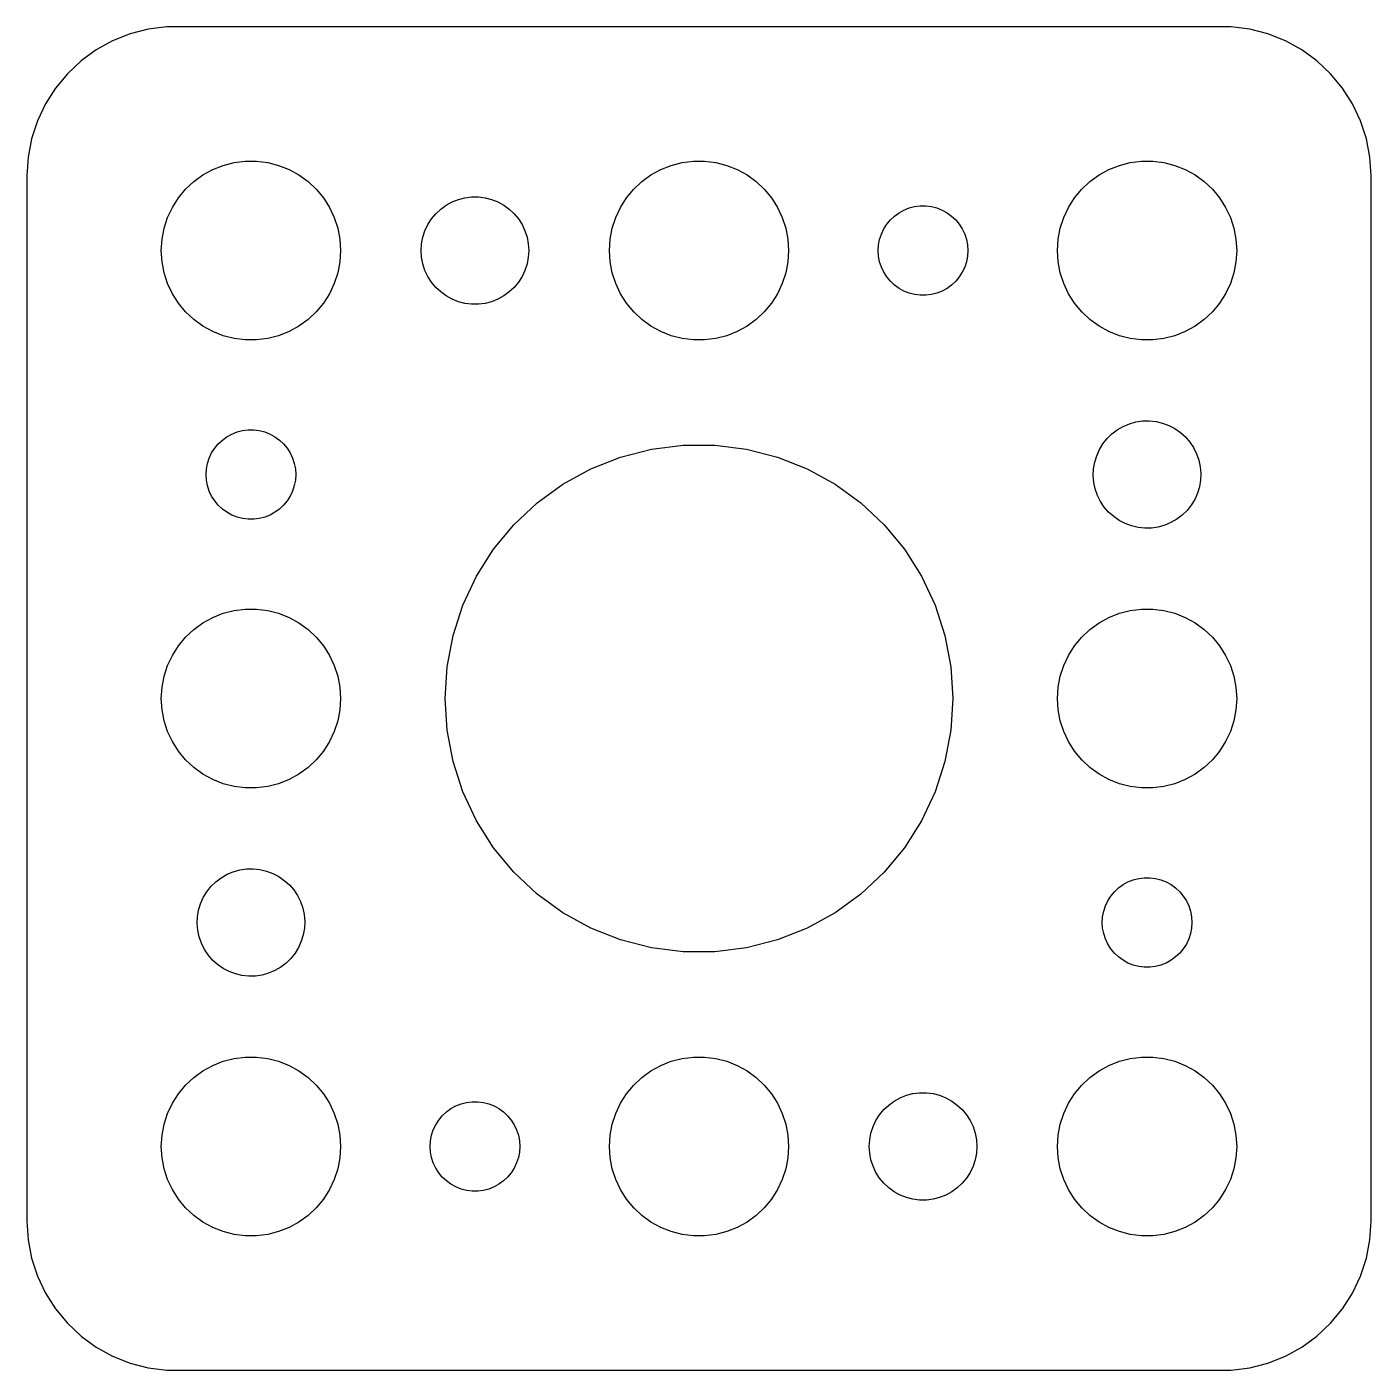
# Model space of a CAD drawing. Header units: metres. Extents: x -22 to 82, y 86 to 184.
# Drawn here: x -22.5 to 22.5, y 85.51 to 130.49 of the extents above; entities that cross this region are included whole.
import ezdxf

# ---------------------------------------------------------------- set-up
doc = ezdxf.new("R2010")
doc.units = ezdxf.units.M

msp = doc.modelspace()

# ---------------------------------------------------------------- linework, layer by layer
for p, q in [((-19.0451, 130.255), (-19.6289, 130.024)), ((-18.4369, 130.411), (-19.0451, 130.255)), ((-17.8139, 130.49), (-18.4369, 130.411)), ((17.8139, 130.49), (-17.8139, 130.49)), ((18.4369, 130.411), (17.8139, 130.49)), ((19.0451, 130.255), (18.4369, 130.411)), ((19.6289, 130.024), (19.0451, 130.255)), ((-20.1791, 129.722), (-20.6871, 129.353)), ((-19.6289, 130.024), (-20.1791, 129.722)), ((20.1791, 129.722), (19.6289, 130.024)), ((20.6871, 129.353), (20.1791, 129.722)), ((-20.6871, 129.353), (-21.1448, 128.923)), ((21.1448, 128.923), (20.6871, 129.353)), ((-21.1448, 128.923), (-21.5451, 128.439)), ((21.5451, 128.439), (21.1448, 128.923)), ((-21.5451, 128.439), (-21.8815, 127.909)), ((21.8815, 127.909), (21.5451, 128.439)), ((-21.8815, 127.909), (-22.1489, 127.341)), ((22.1489, 127.341), (21.8815, 127.909)), ((-22.1489, 127.341), (-22.3429, 126.743)), ((22.3429, 126.743), (22.1489, 127.341)), ((-22.3429, 126.743), (-22.4606, 126.127)), ((22.4606, 126.127), (22.3429, 126.743)), ((-22.4606, 126.127), (-22.5, 125.5)), ((22.5, 125.5), (22.4606, 126.127)), ((-16.6075, 125.533), (-16.2773, 125.714)), ((-16.2773, 125.714), (-15.927, 125.853)), ((-15.927, 125.853), (-15.5621, 125.947)), ((-15.5621, 125.947), (-15.1884, 125.994)), ((-15.1884, 125.994), (-14.8116, 125.994)), ((-14.8116, 125.994), (-14.4379, 125.947)), ((-14.4379, 125.947), (-14.0729, 125.853)), ((-14.0729, 125.853), (-13.7227, 125.714)), ((-13.7227, 125.714), (-13.3925, 125.533)), ((-1.60747, 125.533), (-1.27733, 125.714)), ((-1.27733, 125.714), (-0.92705, 125.853)), ((-0.92705, 125.853), (-0.56213, 125.947)), ((-0.56213, 125.947), (-0.18837, 125.994)), ((-0.18837, 125.994), (0.18837, 125.994)), ((0.18837, 125.994), (0.56213, 125.947)), ((0.56213, 125.947), (0.92705, 125.853)), ((0.92705, 125.853), (1.27733, 125.714)), ((1.27733, 125.714), (1.60747, 125.533)), ((13.3925, 125.533), (13.7227, 125.714)), ((13.7227, 125.714), (14.0729, 125.853)), ((14.0729, 125.853), (14.4379, 125.947)), ((14.4379, 125.947), (14.8116, 125.994)), ((14.8116, 125.994), (15.1884, 125.994)), ((15.1884, 125.994), (15.5621, 125.947)), ((15.5621, 125.947), (15.927, 125.853)), ((15.927, 125.853), (16.2773, 125.714)), ((16.2773, 125.714), (16.6075, 125.533)), ((-22.5, 125.5), (-22.5, 90.5)), ((-17.1869, 125.054), (-16.9123, 125.312)), ((-16.9123, 125.312), (-16.6075, 125.533)), ((-13.3925, 125.533), (-13.0877, 125.312)), ((-13.0877, 125.312), (-12.8131, 125.054)), ((-2.1869, 125.054), (-1.91226, 125.312)), ((-1.91226, 125.312), (-1.60747, 125.533)), ((1.60747, 125.533), (1.91226, 125.312)), ((1.91226, 125.312), (2.1869, 125.054)), ((12.8131, 125.054), (13.0877, 125.312)), ((13.0877, 125.312), (13.3925, 125.533)), ((16.6075, 125.533), (16.9123, 125.312)), ((16.9123, 125.312), (17.1869, 125.054)), ((22.5, 90.5), (22.5, 125.5)), ((-17.6289, 124.445), (-17.427, 124.763)), ((-17.427, 124.763), (-17.1869, 125.054)), ((-12.8131, 125.054), (-12.5729, 124.763)), ((-12.5729, 124.763), (-12.3711, 124.445)), ((-8.26639, 124.629), (-8.05623, 124.712)), ((-8.05623, 124.712), (-7.83728, 124.768)), ((-7.83728, 124.768), (-7.61302, 124.796)), ((-7.61302, 124.796), (-7.38696, 124.796)), ((-7.38696, 124.796), (-7.1627, 124.768)), ((-7.1627, 124.768), (-6.94376, 124.712)), ((-6.94376, 124.712), (-6.7336, 124.629)), ((-2.62891, 124.445), (-2.42705, 124.763)), ((-2.42705, 124.763), (-2.1869, 125.054)), ((2.1869, 125.054), (2.42705, 124.763)), ((2.42705, 124.763), (2.62891, 124.445)), ((12.3711, 124.445), (12.5729, 124.763)), ((12.5729, 124.763), (12.8131, 125.054)), ((17.1869, 125.054), (17.427, 124.763)), ((17.427, 124.763), (17.6289, 124.445)), ((-17.7893, 124.104), (-17.6289, 124.445)), ((-12.3711, 124.445), (-12.2107, 124.104)), ((-8.95622, 124.058), (-8.81213, 124.232)), ((-8.81213, 124.232), (-8.64735, 124.387)), ((-8.64735, 124.387), (-8.46448, 124.52)), ((-8.46448, 124.52), (-8.26639, 124.629)), ((-6.7336, 124.629), (-6.53551, 124.52)), ((-6.53551, 124.52), (-6.35263, 124.387)), ((-6.35263, 124.387), (-6.18785, 124.232)), ((-6.18785, 124.232), (-6.04376, 124.058)), ((-2.78932, 124.104), (-2.62891, 124.445)), ((2.62891, 124.445), (2.78932, 124.104)), ((6.54385, 124.156), (6.69626, 124.266)), ((6.69626, 124.266), (6.86133, 124.357)), ((6.86133, 124.357), (7.03647, 124.427)), ((7.03647, 124.427), (7.21892, 124.473)), ((7.21892, 124.473), (7.40581, 124.497)), ((7.40581, 124.497), (7.59418, 124.497)), ((7.59418, 124.497), (7.78107, 124.473)), ((7.78107, 124.473), (7.96352, 124.427)), ((7.96352, 124.427), (8.13866, 124.357)), ((8.13866, 124.357), (8.30373, 124.266)), ((8.30373, 124.266), (8.45613, 124.156)), ((12.2107, 124.104), (12.3711, 124.445)), ((17.6289, 124.445), (17.7893, 124.104)), ((-17.9057, 123.746), (-17.7893, 124.104)), ((-12.2107, 124.104), (-12.0942, 123.746)), ((-9.17358, 123.663), (-9.07735, 123.867)), ((-9.07735, 123.867), (-8.95622, 124.058)), ((-6.04376, 124.058), (-5.92264, 123.867)), ((-5.92264, 123.867), (-5.8264, 123.663)), ((-2.90575, 123.746), (-2.78932, 124.104)), ((2.78932, 124.104), (2.90575, 123.746)), ((6.18553, 123.723), (6.28647, 123.882)), ((6.28647, 123.882), (6.40654, 124.027)), ((6.40654, 124.027), (6.54385, 124.156)), ((8.45613, 124.156), (8.59344, 124.027)), ((8.59344, 124.027), (8.71352, 123.882)), ((8.71352, 123.882), (8.81445, 123.723)), ((12.0942, 123.746), (12.2107, 124.104)), ((17.7893, 124.104), (17.9057, 123.746)), ((-18, 123), (-17.9763, 123.376)), ((-17.9763, 123.376), (-17.9057, 123.746)), ((-12.0942, 123.746), (-12.0237, 123.376)), ((-12.0237, 123.376), (-12, 123)), ((-9.2858, 123.226), (-9.24344, 123.448)), ((-9.24344, 123.448), (-9.17358, 123.663)), ((-5.8264, 123.663), (-5.75655, 123.448)), ((-5.75655, 123.448), (-5.71419, 123.226)), ((-3, 123), (-2.97633, 123.376)), ((-2.97633, 123.376), (-2.90575, 123.746)), ((2.90575, 123.746), (2.97633, 123.376)), ((2.97633, 123.376), (3, 123)), ((6.01183, 123.188), (6.04712, 123.373)), ((6.04712, 123.373), (6.10533, 123.552)), ((6.10533, 123.552), (6.18553, 123.723)), ((8.81445, 123.723), (8.89465, 123.552)), ((8.89465, 123.552), (8.95287, 123.373)), ((8.95287, 123.373), (8.98816, 123.188)), ((12, 123), (12.0237, 123.376)), ((12.0237, 123.376), (12.0942, 123.746)), ((17.9057, 123.746), (17.9763, 123.376)), ((17.9763, 123.376), (18, 123)), ((-17.9763, 122.624), (-18, 123)), ((-12, 123), (-12.0237, 122.624)), ((-9.29999, 123), (-9.2858, 123.226)), ((-9.2858, 122.774), (-9.29999, 123)), ((-5.71419, 123.226), (-5.7, 123)), ((-5.7, 123), (-5.71419, 122.774)), ((-2.97633, 122.624), (-3, 123)), ((3, 123), (2.97633, 122.624)), ((6, 123), (6.01183, 123.188)), ((6.01183, 122.812), (6, 123)), ((8.98816, 123.188), (9, 123)), ((9, 123), (8.98816, 122.812)), ((12.0237, 122.624), (12, 123)), ((18, 123), (17.9763, 122.624)), ((-17.9057, 122.254), (-17.9763, 122.624)), ((-12.0237, 122.624), (-12.0942, 122.254)), ((-9.24344, 122.552), (-9.2858, 122.774)), ((-9.17358, 122.337), (-9.24344, 122.552)), ((-5.75655, 122.552), (-5.8264, 122.337)), ((-5.71419, 122.774), (-5.75655, 122.552)), ((-2.90575, 122.254), (-2.97633, 122.624)), ((2.97633, 122.624), (2.90575, 122.254)), ((6.04712, 122.627), (6.01183, 122.812)), ((6.10533, 122.448), (6.04712, 122.627)), ((6.18553, 122.277), (6.10533, 122.448)), ((8.89465, 122.448), (8.81445, 122.277)), ((8.95287, 122.627), (8.89465, 122.448)), ((8.98816, 122.812), (8.95287, 122.627)), ((12.0942, 122.254), (12.0237, 122.624)), ((17.9763, 122.624), (17.9057, 122.254)), ((-17.7893, 121.896), (-17.9057, 122.254)), ((-12.0942, 122.254), (-12.2107, 121.896)), ((-9.07735, 122.133), (-9.17358, 122.337)), ((-8.95622, 121.942), (-9.07735, 122.133)), ((-5.92264, 122.133), (-6.04376, 121.942)), ((-5.8264, 122.337), (-5.92264, 122.133)), ((-2.78932, 121.896), (-2.90575, 122.254)), ((2.90575, 122.254), (2.78932, 121.896)), ((6.28647, 122.118), (6.18553, 122.277)), ((6.40654, 121.973), (6.28647, 122.118)), ((6.54385, 121.844), (6.40654, 121.973)), ((8.59344, 121.973), (8.45613, 121.844)), ((8.71352, 122.118), (8.59344, 121.973)), ((8.81445, 122.277), (8.71352, 122.118)), ((12.2107, 121.896), (12.0942, 122.254)), ((17.9057, 122.254), (17.7893, 121.896)), ((-17.6289, 121.555), (-17.7893, 121.896)), ((-17.427, 121.237), (-17.6289, 121.555)), ((-12.3711, 121.555), (-12.5729, 121.237)), ((-12.2107, 121.896), (-12.3711, 121.555)), ((-8.81213, 121.768), (-8.95622, 121.942)), ((-8.64735, 121.613), (-8.81213, 121.768)), ((-8.46448, 121.48), (-8.64735, 121.613)), ((-6.35263, 121.613), (-6.53551, 121.48)), ((-6.18785, 121.768), (-6.35263, 121.613)), ((-6.04376, 121.942), (-6.18785, 121.768)), ((-2.62891, 121.555), (-2.78932, 121.896)), ((-2.42705, 121.237), (-2.62891, 121.555)), ((2.62891, 121.555), (2.42705, 121.237)), ((2.78932, 121.896), (2.62891, 121.555)), ((6.69626, 121.734), (6.54385, 121.844)), ((6.86133, 121.643), (6.69626, 121.734)), ((7.03647, 121.573), (6.86133, 121.643)), ((7.21892, 121.527), (7.03647, 121.573)), ((7.40581, 121.503), (7.21892, 121.527)), ((7.59418, 121.503), (7.40581, 121.503)), ((7.78107, 121.527), (7.59418, 121.503)), ((7.96352, 121.573), (7.78107, 121.527)), ((8.13866, 121.643), (7.96352, 121.573)), ((8.30373, 121.734), (8.13866, 121.643)), ((8.45613, 121.844), (8.30373, 121.734)), ((12.3711, 121.555), (12.2107, 121.896)), ((12.5729, 121.237), (12.3711, 121.555)), ((17.6289, 121.555), (17.427, 121.237)), ((17.7893, 121.896), (17.6289, 121.555)), ((-17.1869, 120.946), (-17.427, 121.237)), ((-12.5729, 121.237), (-12.8131, 120.946)), ((-8.26639, 121.371), (-8.46448, 121.48)), ((-8.05623, 121.288), (-8.26639, 121.371)), ((-7.83728, 121.232), (-8.05623, 121.288)), ((-7.61302, 121.204), (-7.83728, 121.232)), ((-7.38696, 121.204), (-7.61302, 121.204)), ((-7.1627, 121.232), (-7.38696, 121.204)), ((-6.94376, 121.288), (-7.1627, 121.232)), ((-6.7336, 121.371), (-6.94376, 121.288)), ((-6.53551, 121.48), (-6.7336, 121.371)), ((-2.1869, 120.946), (-2.42705, 121.237)), ((2.42705, 121.237), (2.1869, 120.946)), ((12.8131, 120.946), (12.5729, 121.237)), ((17.427, 121.237), (17.1869, 120.946)), ((-16.9123, 120.688), (-17.1869, 120.946)), ((-16.6075, 120.467), (-16.9123, 120.688)), ((-13.0877, 120.688), (-13.3925, 120.467)), ((-12.8131, 120.946), (-13.0877, 120.688)), ((-1.91226, 120.688), (-2.1869, 120.946)), ((-1.60747, 120.467), (-1.91226, 120.688)), ((1.91226, 120.688), (1.60747, 120.467)), ((2.1869, 120.946), (1.91226, 120.688)), ((13.0877, 120.688), (12.8131, 120.946)), ((13.3925, 120.467), (13.0877, 120.688)), ((16.9123, 120.688), (16.6075, 120.467)), ((17.1869, 120.946), (16.9123, 120.688)), ((-16.2773, 120.286), (-16.6075, 120.467)), ((-15.927, 120.147), (-16.2773, 120.286)), ((-13.7227, 120.286), (-14.0729, 120.147)), ((-13.3925, 120.467), (-13.7227, 120.286)), ((-1.27733, 120.286), (-1.60747, 120.467)), ((-0.92705, 120.147), (-1.27733, 120.286)), ((1.27733, 120.286), (0.92705, 120.147)), ((1.60747, 120.467), (1.27733, 120.286)), ((13.7227, 120.286), (13.3925, 120.467)), ((14.0729, 120.147), (13.7227, 120.286)), ((16.2773, 120.286), (15.927, 120.147)), ((16.6075, 120.467), (16.2773, 120.286)), ((-15.5621, 120.053), (-15.927, 120.147)), ((-15.1884, 120.006), (-15.5621, 120.053)), ((-14.8116, 120.006), (-15.1884, 120.006)), ((-14.4379, 120.053), (-14.8116, 120.006)), ((-14.0729, 120.147), (-14.4379, 120.053)), ((-0.56213, 120.053), (-0.92705, 120.147)), ((-0.18837, 120.006), (-0.56213, 120.053)), ((0.18837, 120.006), (-0.18837, 120.006)), ((0.56213, 120.053), (0.18837, 120.006)), ((0.92705, 120.147), (0.56213, 120.053)), ((14.4379, 120.053), (14.0729, 120.147)), ((14.8116, 120.006), (14.4379, 120.053)), ((15.1884, 120.006), (14.8116, 120.006)), ((15.5621, 120.053), (15.1884, 120.006)), ((15.927, 120.147), (15.5621, 120.053)), ((14.0039, 116.999), (14.1996, 117.112)), ((14.1996, 117.112), (14.408, 117.2)), ((14.408, 117.2), (14.6257, 117.261)), ((14.6257, 117.261), (14.8494, 117.294)), ((14.8494, 117.294), (15.0754, 117.298)), ((15.0754, 117.298), (15.3002, 117.275)), ((15.3002, 117.275), (15.5202, 117.223)), ((15.5202, 117.223), (15.7321, 117.144)), ((15.7321, 117.144), (15.9324, 117.04)), ((15.9324, 117.04), (16.1181, 116.911)), ((-16.0934, 116.527), (-15.9561, 116.656)), ((-15.9561, 116.656), (-15.8037, 116.766)), ((-15.8037, 116.766), (-15.6387, 116.857)), ((-15.6387, 116.857), (-15.4635, 116.927)), ((-15.4635, 116.927), (-15.2811, 116.973)), ((-15.2811, 116.973), (-15.0942, 116.997)), ((-15.0942, 116.997), (-14.9058, 116.997)), ((-14.9058, 116.997), (-14.7189, 116.973)), ((-14.7189, 116.973), (-14.5365, 116.927)), ((-14.5365, 116.927), (-14.3613, 116.857)), ((-14.3613, 116.857), (-14.1963, 116.766)), ((-14.1963, 116.766), (-14.0439, 116.656)), ((-14.0439, 116.656), (-13.9065, 116.527)), ((13.5219, 116.527), (13.6623, 116.704)), ((13.6623, 116.704), (13.8238, 116.863)), ((13.8238, 116.863), (14.0039, 116.999)), ((16.1181, 116.911), (16.286, 116.759)), ((16.286, 116.759), (16.4337, 116.588)), ((16.4337, 116.588), (16.5588, 116.4)), ((-16.3947, 116.052), (-16.3145, 116.223)), ((-16.3145, 116.223), (-16.2135, 116.382)), ((-16.2135, 116.382), (-16.0934, 116.527)), ((-13.9065, 116.527), (-13.7865, 116.382)), ((-13.7865, 116.382), (-13.6855, 116.223)), ((-13.6855, 116.223), (-13.6053, 116.052)), ((-2.62663, 116.084), (-1.59273, 116.349)), ((-1.59273, 116.349), (-0.53371, 116.483)), ((-0.53371, 116.483), (0.53371, 116.483)), ((0.53371, 116.483), (1.59273, 116.349)), ((1.59273, 116.349), (2.62663, 116.084)), ((13.2476, 115.911), (13.3129, 116.127)), ((13.3129, 116.127), (13.4048, 116.334)), ((13.4048, 116.334), (13.5219, 116.527)), ((16.5588, 116.4), (16.6593, 116.198)), ((16.6593, 116.198), (16.7337, 115.984)), ((-16.5, 115.5), (-16.4882, 115.688)), ((-16.4882, 115.688), (-16.4529, 115.873)), ((-16.4529, 115.873), (-16.3947, 116.052)), ((-13.6053, 116.052), (-13.5471, 115.873)), ((-13.5471, 115.873), (-13.5118, 115.688)), ((-13.5118, 115.688), (-13.5, 115.5)), ((-4.55452, 115.177), (-3.61911, 115.691)), ((-3.61911, 115.691), (-2.62663, 116.084)), ((2.62663, 116.084), (3.61911, 115.691)), ((3.61911, 115.691), (4.55452, 115.177)), ((13.2004, 115.462), (13.2099, 115.688)), ((13.2099, 115.688), (13.2476, 115.911)), ((16.7337, 115.984), (16.7807, 115.763)), ((16.7807, 115.763), (16.7996, 115.538)), ((-16.4882, 115.312), (-16.5, 115.5)), ((-16.4529, 115.127), (-16.4882, 115.312)), ((-13.5118, 115.312), (-13.5471, 115.127)), ((-13.5, 115.5), (-13.5118, 115.312)), ((13.2193, 115.237), (13.2004, 115.462)), ((13.2663, 115.016), (13.2193, 115.237)), ((16.7901, 115.312), (16.7524, 115.089)), ((16.7996, 115.538), (16.7901, 115.312)), ((-16.3947, 114.948), (-16.4529, 115.127)), ((-16.3145, 114.777), (-16.3947, 114.948)), ((-16.2135, 114.618), (-16.3145, 114.777)), ((-13.6855, 114.777), (-13.7865, 114.618)), ((-13.6053, 114.948), (-13.6855, 114.777)), ((-13.5471, 115.127), (-13.6053, 114.948)), ((-5.41809, 114.549), (-4.55452, 115.177)), ((4.55452, 115.177), (5.41809, 114.549)), ((13.3406, 114.802), (13.2663, 115.016)), ((13.4411, 114.6), (13.3406, 114.802)), ((16.6871, 114.873), (16.5952, 114.666)), ((16.7524, 115.089), (16.6871, 114.873)), ((-16.0934, 114.473), (-16.2135, 114.618)), ((-15.9561, 114.344), (-16.0934, 114.473)), ((-15.8037, 114.234), (-15.9561, 114.344)), ((-14.0439, 114.344), (-14.1963, 114.234)), ((-13.9065, 114.473), (-14.0439, 114.344)), ((-13.7865, 114.618), (-13.9065, 114.473)), ((-6.19623, 113.819), (-5.41809, 114.549)), ((5.41809, 114.549), (6.19623, 113.819)), ((13.5662, 114.412), (13.4411, 114.6)), ((13.7139, 114.241), (13.5662, 114.412)), ((16.4781, 114.473), (16.3376, 114.296)), ((16.5952, 114.666), (16.4781, 114.473)), ((-15.6387, 114.143), (-15.8037, 114.234)), ((-15.4635, 114.073), (-15.6387, 114.143)), ((-15.2811, 114.027), (-15.4635, 114.073)), ((-15.0942, 114.003), (-15.2811, 114.027)), ((-14.9058, 114.003), (-15.0942, 114.003)), ((-14.7189, 114.027), (-14.9058, 114.003)), ((-14.5365, 114.073), (-14.7189, 114.027)), ((-14.3613, 114.143), (-14.5365, 114.073)), ((-14.1963, 114.234), (-14.3613, 114.143)), ((13.8819, 114.089), (13.7139, 114.241)), ((14.0676, 113.96), (13.8819, 114.089)), ((14.2679, 113.856), (14.0676, 113.96)), ((14.4797, 113.777), (14.2679, 113.856)), ((15.8003, 113.888), (15.5919, 113.8)), ((15.9961, 114.001), (15.8003, 113.888)), ((16.1761, 114.137), (15.9961, 114.001)), ((16.3376, 114.296), (16.1761, 114.137)), ((-6.87663, 112.996), (-6.19623, 113.819)), ((6.19623, 113.819), (6.87663, 112.996)), ((14.6998, 113.725), (14.4797, 113.777)), ((14.9246, 113.702), (14.6998, 113.725)), ((15.1506, 113.706), (14.9246, 113.702)), ((15.3742, 113.739), (15.1506, 113.706)), ((15.5919, 113.8), (15.3742, 113.739)), ((-7.44859, 112.095), (-6.87663, 112.996)), ((6.87663, 112.996), (7.44859, 112.095)), ((-7.90309, 111.129), (-7.44859, 112.095)), ((7.44859, 112.095), (7.90309, 111.129)), ((-16.6075, 110.533), (-16.2773, 110.714)), ((-16.2773, 110.714), (-15.927, 110.853)), ((-15.927, 110.853), (-15.5621, 110.947)), ((-15.5621, 110.947), (-15.1884, 110.994)), ((-15.1884, 110.994), (-14.8116, 110.994)), ((-14.8116, 110.994), (-14.4379, 110.947)), ((-14.4379, 110.947), (-14.0729, 110.853)), ((-14.0729, 110.853), (-13.7227, 110.714)), ((-13.7227, 110.714), (-13.3925, 110.533)), ((-8.23296, 110.114), (-7.90309, 111.129)), ((7.90309, 111.129), (8.23296, 110.114)), ((13.3925, 110.533), (13.7227, 110.714)), ((13.7227, 110.714), (14.0729, 110.853)), ((14.0729, 110.853), (14.4379, 110.947)), ((14.4379, 110.947), (14.8116, 110.994)), ((14.8116, 110.994), (15.1884, 110.994)), ((15.1884, 110.994), (15.5621, 110.947)), ((15.5621, 110.947), (15.927, 110.853)), ((15.927, 110.853), (16.2773, 110.714)), ((16.2773, 110.714), (16.6075, 110.533)), ((-17.1869, 110.054), (-16.9123, 110.312)), ((-16.9123, 110.312), (-16.6075, 110.533)), ((-13.3925, 110.533), (-13.0877, 110.312)), ((-13.0877, 110.312), (-12.8131, 110.054)), ((12.8131, 110.054), (13.0877, 110.312)), ((13.0877, 110.312), (13.3925, 110.533)), ((16.6075, 110.533), (16.9123, 110.312)), ((16.9123, 110.312), (17.1869, 110.054)), ((-17.427, 109.763), (-17.1869, 110.054)), ((-12.8131, 110.054), (-12.5729, 109.763)), ((-8.43297, 109.065), (-8.23296, 110.114)), ((8.23296, 110.114), (8.43297, 109.065)), ((12.5729, 109.763), (12.8131, 110.054)), ((17.1869, 110.054), (17.427, 109.763)), ((-17.7893, 109.104), (-17.6289, 109.445)), ((-17.6289, 109.445), (-17.427, 109.763)), ((-12.5729, 109.763), (-12.3711, 109.445)), ((-12.3711, 109.445), (-12.2107, 109.104)), ((12.2107, 109.104), (12.3711, 109.445)), ((12.3711, 109.445), (12.5729, 109.763)), ((17.427, 109.763), (17.6289, 109.445)), ((17.6289, 109.445), (17.7893, 109.104)), ((-17.9057, 108.746), (-17.7893, 109.104)), ((-12.2107, 109.104), (-12.0942, 108.746)), ((-8.5, 108), (-8.43297, 109.065)), ((8.43297, 109.065), (8.5, 108)), ((12.0942, 108.746), (12.2107, 109.104)), ((17.7893, 109.104), (17.9057, 108.746)), ((-17.9763, 108.376), (-17.9057, 108.746)), ((-12.0942, 108.746), (-12.0237, 108.376)), ((12.0237, 108.376), (12.0942, 108.746)), ((17.9057, 108.746), (17.9763, 108.376)), ((-18, 108), (-17.9763, 108.376)), ((-17.9763, 107.624), (-18, 108)), ((-12.0237, 108.376), (-12, 108)), ((-12, 108), (-12.0237, 107.624)), ((-8.43297, 106.935), (-8.5, 108)), ((8.5, 108), (8.43297, 106.935)), ((12, 108), (12.0237, 108.376)), ((12.0237, 107.624), (12, 108)), ((17.9763, 108.376), (18, 108)), ((18, 108), (17.9763, 107.624)), ((-17.9057, 107.254), (-17.9763, 107.624)), ((-12.0237, 107.624), (-12.0942, 107.254)), ((12.0942, 107.254), (12.0237, 107.624)), ((17.9763, 107.624), (17.9057, 107.254)), ((-17.7893, 106.896), (-17.9057, 107.254)), ((-12.0942, 107.254), (-12.2107, 106.896)), ((12.2107, 106.896), (12.0942, 107.254)), ((17.9057, 107.254), (17.7893, 106.896)), ((-17.6289, 106.555), (-17.7893, 106.896)), ((-12.2107, 106.896), (-12.3711, 106.555)), ((-8.23296, 105.886), (-8.43297, 106.935)), ((8.43297, 106.935), (8.23296, 105.886)), ((12.3711, 106.555), (12.2107, 106.896)), ((17.7893, 106.896), (17.6289, 106.555)), ((-17.427, 106.237), (-17.6289, 106.555)), ((-17.1869, 105.946), (-17.427, 106.237)), ((-12.5729, 106.237), (-12.8131, 105.946)), ((-12.3711, 106.555), (-12.5729, 106.237)), ((12.5729, 106.237), (12.3711, 106.555)), ((12.8131, 105.946), (12.5729, 106.237)), ((17.427, 106.237), (17.1869, 105.946)), ((17.6289, 106.555), (17.427, 106.237)), ((-16.9123, 105.688), (-17.1869, 105.946)), ((-12.8131, 105.946), (-13.0877, 105.688)), ((-7.90309, 104.871), (-8.23296, 105.886)), ((8.23296, 105.886), (7.90309, 104.871)), ((13.0877, 105.688), (12.8131, 105.946)), ((17.1869, 105.946), (16.9123, 105.688)), ((-16.6075, 105.467), (-16.9123, 105.688)), ((-16.2773, 105.286), (-16.6075, 105.467)), ((-13.3925, 105.467), (-13.7227, 105.286)), ((-13.0877, 105.688), (-13.3925, 105.467)), ((13.3925, 105.467), (13.0877, 105.688)), ((13.7227, 105.286), (13.3925, 105.467)), ((16.6075, 105.467), (16.2773, 105.286)), ((16.9123, 105.688), (16.6075, 105.467)), ((-15.927, 105.147), (-16.2773, 105.286)), ((-15.5621, 105.053), (-15.927, 105.147)), ((-15.1884, 105.006), (-15.5621, 105.053)), ((-14.8116, 105.006), (-15.1884, 105.006)), ((-14.4379, 105.053), (-14.8116, 105.006)), ((-14.0729, 105.147), (-14.4379, 105.053)), ((-13.7227, 105.286), (-14.0729, 105.147)), ((-7.44859, 103.905), (-7.90309, 104.871)), ((7.90309, 104.871), (7.44859, 103.905)), ((14.0729, 105.147), (13.7227, 105.286)), ((14.4379, 105.053), (14.0729, 105.147)), ((14.8116, 105.006), (14.4379, 105.053)), ((15.1884, 105.006), (14.8116, 105.006)), ((15.5621, 105.053), (15.1884, 105.006)), ((15.927, 105.147), (15.5621, 105.053)), ((16.2773, 105.286), (15.927, 105.147)), ((-6.87663, 103.004), (-7.44859, 103.905)), ((7.44859, 103.905), (6.87663, 103.004)), ((-6.19623, 102.181), (-6.87663, 103.004)), ((6.87663, 103.004), (6.19623, 102.181)), ((-15.8003, 102.112), (-15.5919, 102.2)), ((-15.5919, 102.2), (-15.3742, 102.261)), ((-15.3742, 102.261), (-15.1506, 102.294)), ((-15.1506, 102.294), (-14.9246, 102.298)), ((-14.9246, 102.298), (-14.6998, 102.275)), ((-14.6998, 102.275), (-14.4797, 102.223)), ((-14.4797, 102.223), (-14.2679, 102.144)), ((-5.41809, 101.451), (-6.19623, 102.181)), ((6.19623, 102.181), (5.41809, 101.451)), ((-16.4781, 101.527), (-16.3376, 101.704)), ((-16.3376, 101.704), (-16.1761, 101.863)), ((-16.1761, 101.863), (-15.9961, 101.999)), ((-15.9961, 101.999), (-15.8003, 102.112)), ((-14.2679, 102.144), (-14.0676, 102.04)), ((-14.0676, 102.04), (-13.8819, 101.911)), ((-13.8819, 101.911), (-13.7139, 101.759)), ((-13.7139, 101.759), (-13.5662, 101.588)), ((14.0439, 101.656), (14.1963, 101.766)), ((14.1963, 101.766), (14.3613, 101.857)), ((14.3613, 101.857), (14.5365, 101.927)), ((14.5365, 101.927), (14.7189, 101.973)), ((14.7189, 101.973), (14.9058, 101.997)), ((14.9058, 101.997), (15.0942, 101.997)), ((15.0942, 101.997), (15.2811, 101.973)), ((15.2811, 101.973), (15.4635, 101.927)), ((15.4635, 101.927), (15.6387, 101.857)), ((15.6387, 101.857), (15.8037, 101.766)), ((15.8037, 101.766), (15.9561, 101.656)), ((-16.6871, 101.127), (-16.5952, 101.334)), ((-16.5952, 101.334), (-16.4781, 101.527)), ((-13.5662, 101.588), (-13.4411, 101.4)), ((-13.4411, 101.4), (-13.3406, 101.198)), ((-4.55452, 100.823), (-5.41809, 101.451)), ((5.41809, 101.451), (4.55452, 100.823)), ((13.6855, 101.223), (13.7865, 101.382)), ((13.7865, 101.382), (13.9065, 101.527)), ((13.9065, 101.527), (14.0439, 101.656)), ((15.9561, 101.656), (16.0934, 101.527)), ((16.0934, 101.527), (16.2135, 101.382)), ((16.2135, 101.382), (16.3145, 101.223)), ((-16.7901, 100.688), (-16.7524, 100.911)), ((-16.7524, 100.911), (-16.6871, 101.127)), ((-13.3406, 101.198), (-13.2663, 100.984)), ((-13.2663, 100.984), (-13.2193, 100.763)), ((-3.61911, 100.309), (-4.55452, 100.823)), ((4.55452, 100.823), (3.61911, 100.309)), ((13.5118, 100.688), (13.5471, 100.873)), ((13.5471, 100.873), (13.6053, 101.052)), ((13.6053, 101.052), (13.6855, 101.223)), ((16.3145, 101.223), (16.3947, 101.052)), ((16.3947, 101.052), (16.4529, 100.873)), ((16.4529, 100.873), (16.4882, 100.688)), ((-16.7996, 100.462), (-16.7901, 100.688)), ((-16.7807, 100.237), (-16.7996, 100.462)), ((-13.2193, 100.763), (-13.2004, 100.538)), ((-13.2004, 100.538), (-13.2099, 100.312)), ((13.5, 100.5), (13.5118, 100.688)), ((13.5118, 100.312), (13.5, 100.5)), ((16.4882, 100.688), (16.5, 100.5)), ((16.5, 100.5), (16.4882, 100.312)), ((-16.7337, 100.016), (-16.7807, 100.237)), ((-16.6593, 99.8025), (-16.7337, 100.016)), ((-13.2476, 100.089), (-13.3129, 99.8726)), ((-13.2099, 100.312), (-13.2476, 100.089)), ((-2.62663, 99.916), (-3.61911, 100.309)), ((-1.59273, 99.6506), (-2.62663, 99.916)), ((2.62663, 99.916), (1.59273, 99.6506)), ((3.61911, 100.309), (2.62663, 99.916)), ((13.5471, 100.127), (13.5118, 100.312)), ((13.6053, 99.9478), (13.5471, 100.127)), ((13.6855, 99.7774), (13.6053, 99.9478)), ((16.3947, 99.9478), (16.3145, 99.7774)), ((16.4529, 100.127), (16.3947, 99.9478)), ((16.4882, 100.312), (16.4529, 100.127)), ((-16.5588, 99.6), (-16.6593, 99.8025)), ((-16.4337, 99.4117), (-16.5588, 99.6)), ((-13.5219, 99.4727), (-13.6623, 99.2956)), ((-13.4048, 99.6661), (-13.5219, 99.4727)), ((-13.3129, 99.8726), (-13.4048, 99.6661)), ((-0.53371, 99.5168), (-1.59273, 99.6506)), ((0.53371, 99.5168), (-0.53371, 99.5168)), ((1.59273, 99.6506), (0.53371, 99.5168)), ((13.7865, 99.6183), (13.6855, 99.7774)), ((13.9065, 99.4732), (13.7865, 99.6183)), ((14.0439, 99.3442), (13.9065, 99.4732)), ((16.0934, 99.4732), (15.9561, 99.3442)), ((16.2135, 99.6183), (16.0934, 99.4732)), ((16.3145, 99.7774), (16.2135, 99.6183)), ((-16.286, 99.2406), (-16.4337, 99.4117)), ((-16.1181, 99.0894), (-16.286, 99.2406)), ((-15.9324, 98.9604), (-16.1181, 99.0894)), ((-14.0039, 99.0007), (-14.1996, 98.8877)), ((-13.8238, 99.1374), (-14.0039, 99.0007)), ((-13.6623, 99.2956), (-13.8238, 99.1374)), ((14.1963, 99.2335), (14.0439, 99.3442)), ((14.3613, 99.1428), (14.1963, 99.2335)), ((14.5365, 99.0734), (14.3613, 99.1428)), ((14.7189, 99.0266), (14.5365, 99.0734)), ((14.9058, 99.003), (14.7189, 99.0266)), ((15.0942, 99.003), (14.9058, 99.003)), ((15.2811, 99.0266), (15.0942, 99.003)), ((15.4635, 99.0734), (15.2811, 99.0266)), ((15.6387, 99.1428), (15.4635, 99.0734)), ((15.8037, 99.2335), (15.6387, 99.1428)), ((15.9561, 99.3442), (15.8037, 99.2335)), ((-15.7321, 98.8556), (-15.9324, 98.9604)), ((-15.5202, 98.7768), (-15.7321, 98.8556)), ((-15.3002, 98.7252), (-15.5202, 98.7768)), ((-15.0754, 98.7016), (-15.3002, 98.7252)), ((-14.8494, 98.7063), (-15.0754, 98.7016)), ((-14.6257, 98.7393), (-14.8494, 98.7063)), ((-14.408, 98.8001), (-14.6257, 98.7393)), ((-14.1996, 98.8877), (-14.408, 98.8001)), ((-16.2773, 95.7145), (-15.927, 95.8532)), ((-15.927, 95.8532), (-15.5621, 95.9469)), ((-15.5621, 95.9469), (-15.1884, 95.9941)), ((-15.1884, 95.9941), (-14.8116, 95.9941)), ((-14.8116, 95.9941), (-14.4379, 95.9469)), ((-14.4379, 95.9469), (-14.0729, 95.8532)), ((-14.0729, 95.8532), (-13.7227, 95.7145)), ((-1.27733, 95.7145), (-0.92705, 95.8532)), ((-0.92705, 95.8532), (-0.56213, 95.9469)), ((-0.56213, 95.9469), (-0.18837, 95.9941)), ((-0.18837, 95.9941), (0.18837, 95.9941)), ((0.18837, 95.9941), (0.56213, 95.9469)), ((0.56213, 95.9469), (0.92705, 95.8532)), ((0.92705, 95.8532), (1.27733, 95.7145)), ((13.7227, 95.7145), (14.0729, 95.8532)), ((14.0729, 95.8532), (14.4379, 95.9469)), ((14.4379, 95.9469), (14.8116, 95.9941)), ((14.8116, 95.9941), (15.1884, 95.9941)), ((15.1884, 95.9941), (15.5621, 95.9469)), ((15.5621, 95.9469), (15.927, 95.8532)), ((15.927, 95.8532), (16.2773, 95.7145)), ((-16.9123, 95.3116), (-16.6075, 95.533)), ((-16.6075, 95.533), (-16.2773, 95.7145)), ((-13.7227, 95.7145), (-13.3925, 95.533)), ((-13.3925, 95.533), (-13.0877, 95.3116)), ((-1.91226, 95.3116), (-1.60747, 95.533)), ((-1.60747, 95.533), (-1.27733, 95.7145)), ((1.27733, 95.7145), (1.60747, 95.533)), ((1.60747, 95.533), (1.91226, 95.3116)), ((13.0877, 95.3116), (13.3925, 95.533)), ((13.3925, 95.533), (13.7227, 95.7145)), ((16.2773, 95.7145), (16.6075, 95.533)), ((16.6075, 95.533), (16.9123, 95.3116)), ((-17.427, 94.7634), (-17.1869, 95.0536)), ((-17.1869, 95.0536), (-16.9123, 95.3116)), ((-13.0877, 95.3116), (-12.8131, 95.0536)), ((-12.8131, 95.0536), (-12.5729, 94.7634)), ((-2.42705, 94.7634), (-2.1869, 95.0536)), ((-2.1869, 95.0536), (-1.91226, 95.3116)), ((1.91226, 95.3116), (2.1869, 95.0536)), ((2.1869, 95.0536), (2.42705, 94.7634)), ((12.5729, 94.7634), (12.8131, 95.0536)), ((12.8131, 95.0536), (13.0877, 95.3116)), ((16.9123, 95.3116), (17.1869, 95.0536)), ((17.1869, 95.0536), (17.427, 94.7634)), ((-17.6289, 94.4453), (-17.427, 94.7634)), ((-12.5729, 94.7634), (-12.3711, 94.4453)), ((-2.62891, 94.4453), (-2.42705, 94.7634)), ((2.42705, 94.7634), (2.62891, 94.4453)), ((6.35263, 94.3869), (6.53551, 94.5198)), ((6.53551, 94.5198), (6.7336, 94.6287)), ((6.7336, 94.6287), (6.94376, 94.7119)), ((6.94376, 94.7119), (7.1627, 94.7681)), ((7.1627, 94.7681), (7.38696, 94.7964)), ((7.38696, 94.7964), (7.61302, 94.7964)), ((7.61302, 94.7964), (7.83728, 94.7681)), ((7.83728, 94.7681), (8.05623, 94.7119)), ((8.05623, 94.7119), (8.26639, 94.6287)), ((8.26639, 94.6287), (8.46448, 94.5198)), ((8.46448, 94.5198), (8.64735, 94.3869)), ((12.3711, 94.4453), (12.5729, 94.7634)), ((17.427, 94.7634), (17.6289, 94.4453)), ((-17.9057, 93.7461), (-17.7893, 94.1044)), ((-17.7893, 94.1044), (-17.6289, 94.4453)), ((-12.3711, 94.4453), (-12.2107, 94.1044)), ((-12.2107, 94.1044), (-12.0942, 93.7461)), ((-8.59344, 94.0268), (-8.45613, 94.1558)), ((-8.45613, 94.1558), (-8.30373, 94.2665)), ((-8.30373, 94.2665), (-8.13866, 94.3573)), ((-8.13866, 94.3573), (-7.96352, 94.4266)), ((-7.96352, 94.4266), (-7.78107, 94.4734)), ((-7.78107, 94.4734), (-7.59418, 94.4971)), ((-7.59418, 94.4971), (-7.40581, 94.4971)), ((-7.40581, 94.4971), (-7.21892, 94.4734)), ((-7.21892, 94.4734), (-7.03647, 94.4266)), ((-7.03647, 94.4266), (-6.86133, 94.3573)), ((-6.86133, 94.3573), (-6.69626, 94.2665)), ((-6.69626, 94.2665), (-6.54385, 94.1558)), ((-6.54385, 94.1558), (-6.40654, 94.0268)), ((-2.90575, 93.7461), (-2.78932, 94.1044)), ((-2.78932, 94.1044), (-2.62891, 94.4453)), ((2.62891, 94.4453), (2.78932, 94.1044)), ((2.78932, 94.1044), (2.90575, 93.7461)), ((5.92264, 93.8672), (6.04376, 94.058)), ((6.04376, 94.058), (6.18785, 94.2322)), ((6.18785, 94.2322), (6.35263, 94.3869)), ((8.64735, 94.3869), (8.81213, 94.2322)), ((8.81213, 94.2322), (8.95622, 94.058)), ((8.95622, 94.058), (9.07735, 93.8672)), ((12.0942, 93.7461), (12.2107, 94.1044)), ((12.2107, 94.1044), (12.3711, 94.4453)), ((17.6289, 94.4453), (17.7893, 94.1044)), ((17.7893, 94.1044), (17.9057, 93.7461)), ((-17.9763, 93.376), (-17.9057, 93.7461)), ((-12.0942, 93.7461), (-12.0237, 93.376)), ((-8.89465, 93.5522), (-8.81445, 93.7226)), ((-8.81445, 93.7226), (-8.71352, 93.8817)), ((-8.71352, 93.8817), (-8.59344, 94.0268)), ((-6.40654, 94.0268), (-6.28647, 93.8817)), ((-6.28647, 93.8817), (-6.18553, 93.7226)), ((-6.18553, 93.7226), (-6.10533, 93.5522)), ((-2.97633, 93.376), (-2.90575, 93.7461)), ((2.90575, 93.7461), (2.97633, 93.376)), ((5.75655, 93.4476), (5.8264, 93.6626)), ((5.8264, 93.6626), (5.92264, 93.8672)), ((9.07735, 93.8672), (9.17358, 93.6626)), ((9.17358, 93.6626), (9.24344, 93.4476)), ((12.0237, 93.376), (12.0942, 93.7461)), ((17.9057, 93.7461), (17.9763, 93.376)), ((-18, 93), (-17.9763, 93.376)), ((-12.0237, 93.376), (-12, 93)), ((-9, 93), (-8.98816, 93.188)), ((-8.98816, 93.188), (-8.95287, 93.373)), ((-8.95287, 93.373), (-8.89465, 93.5522)), ((-6.10533, 93.5522), (-6.04712, 93.373)), ((-6.04712, 93.373), (-6.01183, 93.188)), ((-6.01183, 93.188), (-6, 93)), ((-3, 93), (-2.97633, 93.376)), ((2.97633, 93.376), (3, 93)), ((5.7, 93), (5.71419, 93.2256)), ((5.71419, 93.2256), (5.75655, 93.4476)), ((9.24344, 93.4476), (9.2858, 93.2256)), ((9.2858, 93.2256), (9.29999, 93)), ((12, 93), (12.0237, 93.376)), ((17.9763, 93.376), (18, 93)), ((-17.9763, 92.624), (-18, 93)), ((-12, 93), (-12.0237, 92.624)), ((-8.98816, 92.812), (-9, 93)), ((-8.95287, 92.627), (-8.98816, 92.812)), ((-6.01183, 92.812), (-6.04712, 92.627)), ((-6, 93), (-6.01183, 92.812)), ((-2.97633, 92.624), (-3, 93)), ((3, 93), (2.97633, 92.624)), ((5.71419, 92.7744), (5.7, 93)), ((5.75655, 92.5524), (5.71419, 92.7744)), ((9.2858, 92.7744), (9.24344, 92.5524)), ((9.29999, 93), (9.2858, 92.7744)), ((12.0237, 92.624), (12, 93)), ((18, 93), (17.9763, 92.624)), ((-17.9057, 92.2539), (-17.9763, 92.624)), ((-17.7893, 91.8956), (-17.9057, 92.2539)), ((-12.0942, 92.2539), (-12.2107, 91.8956)), ((-12.0237, 92.624), (-12.0942, 92.2539)), ((-8.89465, 92.4478), (-8.95287, 92.627)), ((-8.81445, 92.2774), (-8.89465, 92.4478)), ((-8.71352, 92.1183), (-8.81445, 92.2774)), ((-6.18553, 92.2774), (-6.28647, 92.1183)), ((-6.10533, 92.4478), (-6.18553, 92.2774)), ((-6.04712, 92.627), (-6.10533, 92.4478)), ((-2.90575, 92.2539), (-2.97633, 92.624)), ((-2.78932, 91.8956), (-2.90575, 92.2539)), ((2.90575, 92.2539), (2.78932, 91.8956)), ((2.97633, 92.624), (2.90575, 92.2539)), ((5.8264, 92.3374), (5.75655, 92.5524)), ((5.92264, 92.1329), (5.8264, 92.3374)), ((9.17358, 92.3374), (9.07735, 92.1329)), ((9.24344, 92.5524), (9.17358, 92.3374)), ((12.0942, 92.2539), (12.0237, 92.624)), ((12.2107, 91.8956), (12.0942, 92.2539)), ((17.9057, 92.2539), (17.7893, 91.8956)), ((17.9763, 92.624), (17.9057, 92.2539)), ((-17.6289, 91.5547), (-17.7893, 91.8956)), ((-12.2107, 91.8956), (-12.3711, 91.5547)), ((-8.59344, 91.9732), (-8.71352, 92.1183)), ((-8.45613, 91.8442), (-8.59344, 91.9732)), ((-8.30373, 91.7335), (-8.45613, 91.8442)), ((-6.54385, 91.8442), (-6.69626, 91.7335)), ((-6.40654, 91.9732), (-6.54385, 91.8442)), ((-6.28647, 92.1183), (-6.40654, 91.9732)), ((-2.62891, 91.5547), (-2.78932, 91.8956)), ((2.78932, 91.8956), (2.62891, 91.5547)), ((6.04376, 91.942), (5.92264, 92.1329)), ((6.18785, 91.7678), (6.04376, 91.942)), ((8.95622, 91.942), (8.81213, 91.7678)), ((9.07735, 92.1329), (8.95622, 91.942)), ((12.3711, 91.5547), (12.2107, 91.8956)), ((17.7893, 91.8956), (17.6289, 91.5547)), ((-17.427, 91.2366), (-17.6289, 91.5547)), ((-12.3711, 91.5547), (-12.5729, 91.2366)), ((-8.13866, 91.6428), (-8.30373, 91.7335)), ((-7.96352, 91.5734), (-8.13866, 91.6428)), ((-7.78107, 91.5266), (-7.96352, 91.5734)), ((-7.59418, 91.503), (-7.78107, 91.5266)), ((-7.40581, 91.503), (-7.59418, 91.503)), ((-7.21892, 91.5266), (-7.40581, 91.503)), ((-7.03647, 91.5734), (-7.21892, 91.5266)), ((-6.86133, 91.6428), (-7.03647, 91.5734)), ((-6.69626, 91.7335), (-6.86133, 91.6428)), ((-2.42705, 91.2366), (-2.62891, 91.5547)), ((2.62891, 91.5547), (2.42705, 91.2366)), ((6.35263, 91.6131), (6.18785, 91.7678)), ((6.53551, 91.4802), (6.35263, 91.6131)), ((6.7336, 91.3713), (6.53551, 91.4802)), ((6.94376, 91.2881), (6.7336, 91.3713)), ((8.26639, 91.3713), (8.05623, 91.2881)), ((8.46448, 91.4802), (8.26639, 91.3713)), ((8.64735, 91.6131), (8.46448, 91.4802)), ((8.81213, 91.7678), (8.64735, 91.6131)), ((12.5729, 91.2366), (12.3711, 91.5547)), ((17.6289, 91.5547), (17.427, 91.2366)), ((-17.1869, 90.9464), (-17.427, 91.2366)), ((-16.9123, 90.6885), (-17.1869, 90.9464)), ((-12.8131, 90.9464), (-13.0877, 90.6885)), ((-12.5729, 91.2366), (-12.8131, 90.9464)), ((-2.1869, 90.9464), (-2.42705, 91.2366)), ((-1.91226, 90.6885), (-2.1869, 90.9464)), ((2.1869, 90.9464), (1.91226, 90.6885)), ((2.42705, 91.2366), (2.1869, 90.9464)), ((7.1627, 91.2319), (6.94376, 91.2881)), ((7.38696, 91.2036), (7.1627, 91.2319)), ((7.61302, 91.2036), (7.38696, 91.2036)), ((7.83728, 91.2319), (7.61302, 91.2036)), ((8.05623, 91.2881), (7.83728, 91.2319)), ((12.8131, 90.9464), (12.5729, 91.2366)), ((13.0877, 90.6885), (12.8131, 90.9464)), ((17.1869, 90.9464), (16.9123, 90.6885)), ((17.427, 91.2366), (17.1869, 90.9464)), ((-22.5, 90.5), (-22.4606, 89.8733)), ((-16.6075, 90.467), (-16.9123, 90.6885)), ((-16.2773, 90.2855), (-16.6075, 90.467)), ((-13.3925, 90.467), (-13.7227, 90.2855)), ((-13.0877, 90.6885), (-13.3925, 90.467)), ((-1.60747, 90.467), (-1.91226, 90.6885)), ((-1.27733, 90.2855), (-1.60747, 90.467)), ((1.60747, 90.467), (1.27733, 90.2855)), ((1.91226, 90.6885), (1.60747, 90.467)), ((13.3925, 90.467), (13.0877, 90.6885)), ((13.7227, 90.2855), (13.3925, 90.467)), ((16.6075, 90.467), (16.2773, 90.2855)), ((16.9123, 90.6885), (16.6075, 90.467)), ((22.4606, 89.8733), (22.5, 90.5)), ((-15.927, 90.1468), (-16.2773, 90.2855)), ((-15.5621, 90.0531), (-15.927, 90.1468)), ((-15.1884, 90.0059), (-15.5621, 90.0531)), ((-14.8116, 90.0059), (-15.1884, 90.0059)), ((-14.4379, 90.0531), (-14.8116, 90.0059)), ((-14.0729, 90.1468), (-14.4379, 90.0531)), ((-13.7227, 90.2855), (-14.0729, 90.1468)), ((-0.92705, 90.1468), (-1.27733, 90.2855)), ((-0.56213, 90.0531), (-0.92705, 90.1468)), ((-0.18837, 90.0059), (-0.56213, 90.0531)), ((0.18837, 90.0059), (-0.18837, 90.0059)), ((0.56213, 90.0531), (0.18837, 90.0059)), ((0.92705, 90.1468), (0.56213, 90.0531)), ((1.27733, 90.2855), (0.92705, 90.1468)), ((14.0729, 90.1468), (13.7227, 90.2855)), ((14.4379, 90.0531), (14.0729, 90.1468)), ((14.8116, 90.0059), (14.4379, 90.0531)), ((15.1884, 90.0059), (14.8116, 90.0059)), ((15.5621, 90.0531), (15.1884, 90.0059)), ((15.927, 90.1468), (15.5621, 90.0531)), ((16.2773, 90.2855), (15.927, 90.1468)), ((-22.4606, 89.8733), (-22.3429, 89.2566)), ((22.3429, 89.2566), (22.4606, 89.8733)), ((-22.3429, 89.2566), (-22.1489, 88.6594)), ((22.1489, 88.6594), (22.3429, 89.2566)), ((-22.1489, 88.6594), (-21.8815, 88.0912)), ((21.8815, 88.0912), (22.1489, 88.6594)), ((-21.8815, 88.0912), (-21.5451, 87.5611)), ((21.5451, 87.5611), (21.8815, 88.0912)), ((-21.5451, 87.5611), (-21.1448, 87.0773)), ((21.1448, 87.0773), (21.5451, 87.5611)), ((-21.1448, 87.0773), (-20.6871, 86.6474)), ((20.6871, 86.6474), (21.1448, 87.0773)), ((-20.6871, 86.6474), (-20.1791, 86.2784)), ((20.1791, 86.2784), (20.6871, 86.6474)), ((-20.1791, 86.2784), (-19.6289, 85.9759)), ((-19.6289, 85.9759), (-19.0451, 85.7447)), ((19.0451, 85.7447), (19.6289, 85.9759)), ((19.6289, 85.9759), (20.1791, 86.2784)), ((-19.0451, 85.7447), (-18.4369, 85.5886)), ((-18.4369, 85.5886), (-17.8139, 85.5099)), ((-17.8139, 85.5099), (17.8139, 85.5099)), ((17.8139, 85.5099), (18.4369, 85.5886)), ((18.4369, 85.5886), (19.0451, 85.7447))]:
    msp.add_line(p, q)

doc.saveas('drawing.dxf')
